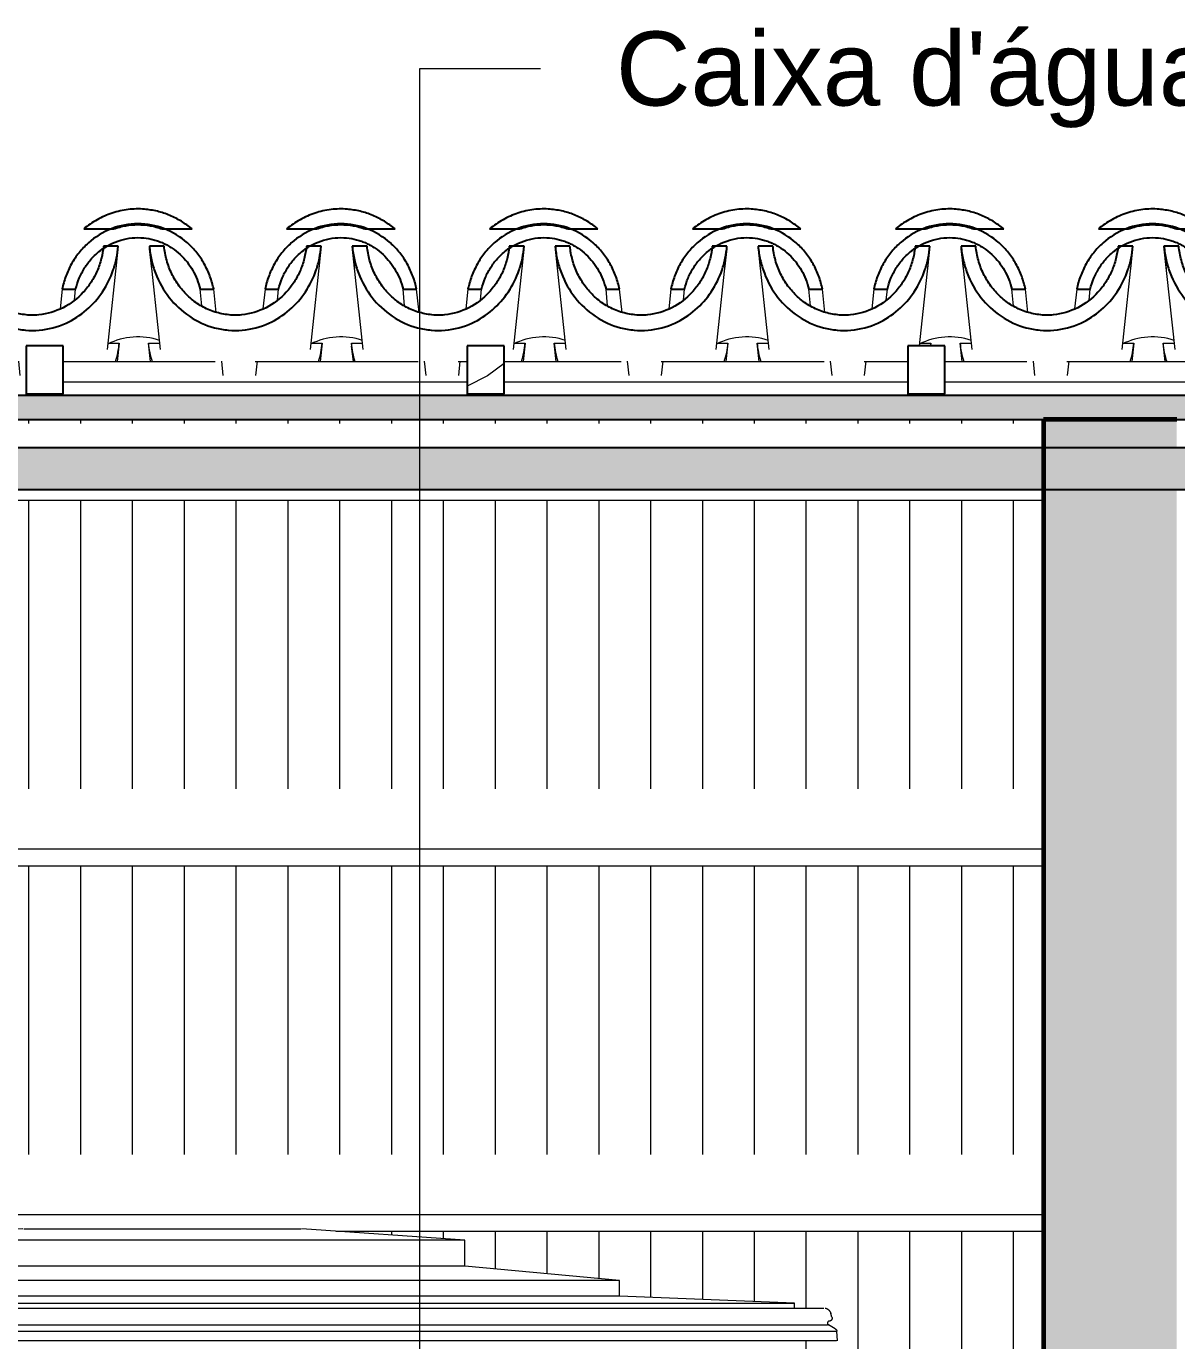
# Model space of a CAD drawing. Header units: millimetres. Extents: x -23833 to 62003, y -3000 to 6760.
# Drawn here: x -18134 to -16580, y 4800 to 6575 of the extents above; entities that cross this region are included whole.
import ezdxf

# ---------------------------------------------------------------- set-up
doc = ezdxf.new("R2010")
doc.units = ezdxf.units.MM
for name, color, linetype, lineweight in [('A-GLAZ-CURT', 52, 'Continuous', 9), ('A-GLAZ-CWMG', 51, 'Continuous', 9), ('A-ROOF', 132, 'Continuous', 9), ('A-ROOF-PATT', 132, 'Continuous', 9), ('A-WALL', 113, 'Continuous', 25), ('A-WALL-PATT', 111, 'Continuous', 25), ('G-ANNO-TEXT', 231, 'Continuous', 9), ('P-SANR-FIXT', 6, 'Continuous', 9)]:
    doc.layers.add(name, color=color, linetype=linetype, lineweight=lineweight)
doc.styles.add('Arial_1', font='arial.ttf', dxfattribs={"height": 100})
pattern_1 = [(216.87, (-11821.27, 2369.08), (761.9991, 508.00136), [127, -1143]), (206.565, (-11668.87, 2292.88), (-254.0006, -253.9997), [283.981, -283.981]), (198.435, (-11668.87, 2165.88), (-507.99976, -254.0006), [160.644, -642.575])]

# ---------------------------------------------------------------- blocks, each defined once
blk = doc.blocks.new('Tampa Caixa D_Agua - Agua Fria - MEP -Tigre - Tampa - 1500 L-4231142-A')
at = {"layer": 'P-SANR-FIXT', "color": 55}
for p, q in [((-18138.2, 4951.2), (-18358.2, 4935.6)), ((-18358.2, 4935.6), (-18358.2, 4900.7)), ((-17949.7, 4935.6), (-18358.2, 4935.6)), ((-18136.8, 4951.2), (-17949.7, 4951.2)), ((-17949.7, 4951.2), (-17762.5, 4951.2)), ((-17541.2, 4935.6), (-17949.7, 4935.6)), ((-17541.2, 4935.6), (-17761.2, 4951.2)), ((-17541.2, 4900.7), (-17541.2, 4935.6)), ((-18358.2, 4900.7), (-18566.9, 4881.3)), ((-17949.7, 4900.7), (-18358.2, 4900.7)), ((-17541.2, 4900.7), (-17949.7, 4900.7)), ((-17332.4, 4881.3), (-17541.2, 4900.7)), ((-18566.9, 4881.3), (-18566.9, 4860.3)), ((-17949.7, 4881.3), (-18566.9, 4881.3)), ((-17332.4, 4881.3), (-17949.7, 4881.3)), ((-17332.4, 4860.3), (-17332.4, 4881.3)), ((-18566.9, 4860.3), (-18803.7, 4850.9)), ((-18803.7, 4850.9), (-18803.7, 4844.1)), ((-18803.7, 4850.9), (-17095.7, 4850.9)), ((-17095.7, 4850.9), (-17332.4, 4860.3)), ((-17095.7, 4844.1), (-17095.7, 4850.9)), ((-18852.5, 4836.8), (-18854, 4831.6)), ((-18843.2, 4844.1), (-17949.7, 4844.1)), ((-17949.7, 4844.1), (-17056.1, 4844.1)), ((-17045.3, 4831.6), (-17046.8, 4836.8)), ((-18860.7, 4812.7), (-18861.6, 4800)), ((-18859.2, 4812.7), (-17949.7, 4812.7)), ((-18849.3, 4821.4), (-18858.4, 4816)), ((-18847.8, 4821.4), (-18728.8, 4821.4)), ((-18728.6, 4821.4), (-17949.7, 4821.4)), ((-17949.7, 4821.4), (-17051.5, 4821.4)), ((-17949.7, 4812.7), (-17052.8, 4812.7)), ((-17052.4, 4812.7), (-17040.1, 4812.7)), ((-17040.9, 4816), (-17050, 4821.4)), ((-17037.7, 4800), (-17038.6, 4812.7)), ((-17949.7, 4800), (-18860.1, 4800)), ((-17039.2, 4800), (-17949.7, 4800))]:
    blk.add_line(p, q, dxfattribs=at)
at = {"layer": 'P-SANR-FIXT', "color": 55, "flags": 128}
for points in [[(-18850.2, 4826.3), (-18850.4, 4826.3), (-18850.5, 4826.4), (-18850.7, 4826.4), (-18850.9, 4826.4), (-18851, 4826.5), (-18851.2, 4826.5), (-18851.3, 4826.5), (-18851.5, 4826.6), (-18851.6, 4826.7), (-18851.8, 4826.7), (-18851.9, 4826.8), (-18852.1, 4826.9), (-18852.2, 4827), (-18852.4, 4827.1), (-18852.5, 4827.1), (-18852.6, 4827.2), (-18852.8, 4827.4), (-18852.9, 4827.5), (-18853, 4827.6), (-18853.1, 4827.7), (-18853.2, 4827.8), (-18853.3, 4828), (-18853.4, 4828.1), (-18853.5, 4828.2), (-18853.6, 4828.4), (-18853.7, 4828.5), (-18853.8, 4828.7), (-18853.8, 4828.8), (-18853.9, 4829), (-18853.9, 4829.1), (-18854, 4829.3), (-18854, 4829.4), (-18854.1, 4829.6), (-18854.1, 4829.7), (-18854.1, 4829.9), (-18854.1, 4830.1), (-18854.2, 4830.2), (-18854.2, 4830.4), (-18854.2, 4830.6), (-18854.2, 4830.7), (-18854.1, 4830.9), (-18854.1, 4831.1), (-18854.1, 4831.2), (-18854.1, 4831.4), (-18854, 4831.5), (-18854, 4831.6)], [(-18852.5, 4836.8), (-18852.4, 4837.2), (-18852.3, 4837.6), (-18852.1, 4837.9), (-18852, 4838.3), (-18851.8, 4838.7), (-18851.6, 4839.1), (-18851.4, 4839.4), (-18851.2, 4839.8), (-18850.9, 4840.1), (-18850.7, 4840.4), (-18850.4, 4840.7), (-18850.1, 4841.1), (-18849.8, 4841.4), (-18849.5, 4841.6), (-18849.2, 4841.9), (-18848.9, 4842.2), (-18848.6, 4842.4), (-18848.2, 4842.6), (-18847.9, 4842.9), (-18847.5, 4843.1), (-18847.1, 4843.3), (-18846.8, 4843.4), (-18846.4, 4843.6), (-18846, 4843.7), (-18845.6, 4843.9), (-18845.2, 4844), (-18844.8, 4844.1), (-18844.7, 4844.1)], [(-17054.6, 4844.1), (-17054.2, 4844), (-17053.8, 4843.9), (-17053.4, 4843.8), (-17053, 4843.6), (-17052.6, 4843.5), (-17052.3, 4843.3), (-17051.9, 4843.1), (-17051.5, 4842.9), (-17051.2, 4842.7), (-17050.8, 4842.5), (-17050.5, 4842.2), (-17050.2, 4842), (-17049.9, 4841.7), (-17049.6, 4841.4), (-17049.3, 4841.1), (-17049, 4840.8), (-17048.7, 4840.5), (-17048.5, 4840.2), (-17048.2, 4839.9), (-17048, 4839.5), (-17047.8, 4839.2), (-17047.6, 4838.8), (-17047.4, 4838.4), (-17047.2, 4838), (-17047.1, 4837.7), (-17046.9, 4837.3), (-17046.8, 4836.9), (-17046.8, 4836.8)], [(-17045.3, 4831.6), (-17045.2, 4831.4), (-17045.2, 4831.2), (-17045.2, 4831.1), (-17045.2, 4830.9), (-17045.1, 4830.8), (-17045.1, 4830.6), (-17045.1, 4830.4), (-17045.1, 4830.3), (-17045.2, 4830.1), (-17045.2, 4829.9), (-17045.2, 4829.8), (-17045.2, 4829.6), (-17045.3, 4829.5), (-17045.3, 4829.3), (-17045.4, 4829.1), (-17045.4, 4829), (-17045.5, 4828.8), (-17045.5, 4828.7), (-17045.6, 4828.5), (-17045.7, 4828.4), (-17045.8, 4828.2), (-17045.9, 4828.1), (-17046, 4828), (-17046.1, 4827.8), (-17046.2, 4827.7), (-17046.3, 4827.6), (-17046.4, 4827.5), (-17046.5, 4827.4), (-17046.6, 4827.3), (-17046.8, 4827.2), (-17046.9, 4827.1), (-17047, 4827), (-17047.2, 4826.9), (-17047.3, 4826.8), (-17047.5, 4826.7), (-17047.6, 4826.7), (-17047.8, 4826.6), (-17047.9, 4826.6), (-17048.1, 4826.5), (-17048.2, 4826.5), (-17048.4, 4826.4), (-17048.6, 4826.4), (-17048.7, 4826.4), (-17048.9, 4826.4), (-17049.1, 4826.3), (-17049.1, 4826.3)], [(-18860.7, 4812.7), (-18860.7, 4812.9), (-18860.6, 4813.1), (-18860.6, 4813.3), (-18860.5, 4813.4), (-18860.4, 4813.6), (-18860.3, 4813.8), (-18860.3, 4814), (-18860.2, 4814.2), (-18860.1, 4814.3), (-18860, 4814.5), (-18859.8, 4814.7), (-18859.7, 4814.8), (-18859.6, 4815), (-18859.5, 4815.1), (-18859.3, 4815.3), (-18859.2, 4815.4), (-18859, 4815.5), (-18858.9, 4815.6), (-18858.7, 4815.8), (-18858.6, 4815.9), (-18858.4, 4816)], [(-18849.3, 4821.4), (-18849.2, 4821.5), (-18849.2, 4821.5), (-18849.1, 4821.5), (-18849, 4821.6), (-18848.9, 4821.7), (-18848.8, 4821.7), (-18848.7, 4821.8), (-18848.6, 4821.8), (-18848.6, 4821.9), (-18848.5, 4822), (-18848.4, 4822.1), (-18848.4, 4822.1), (-18848.3, 4822.2), (-18848.2, 4822.3), (-18848.2, 4822.4), (-18848.1, 4822.5), (-18848.1, 4822.6), (-18848, 4822.6), (-18848, 4822.7), (-18847.9, 4822.8), (-18847.9, 4822.9), (-18847.9, 4823), (-18847.8, 4823.1), (-18847.8, 4823.2), (-18847.8, 4823.3), (-18847.8, 4823.4), (-18847.8, 4823.5), (-18847.8, 4823.6), (-18847.8, 4823.7), (-18847.8, 4823.8), (-18847.8, 4823.9), (-18847.8, 4824), (-18847.8, 4824.1), (-18847.8, 4824.2), (-18847.8, 4824.3), (-18847.8, 4824.4), (-18847.9, 4824.5), (-18847.9, 4824.6), (-18847.9, 4824.7), (-18848, 4824.8), (-18848, 4824.9), (-18848.1, 4825), (-18848.1, 4825.1), (-18848.2, 4825.2), (-18848.2, 4825.3), (-18848.3, 4825.3), (-18848.4, 4825.4), (-18848.4, 4825.5), (-18848.5, 4825.6), (-18848.6, 4825.6), (-18848.6, 4825.7), (-18848.7, 4825.8), (-18848.8, 4825.8), (-18848.9, 4825.9), (-18849, 4826), (-18849.1, 4826), (-18849.1, 4826.1), (-18849.2, 4826.1), (-18849.3, 4826.1), (-18849.4, 4826.2), (-18849.5, 4826.2), (-18849.6, 4826.2), (-18849.7, 4826.3), (-18849.8, 4826.3), (-18849.9, 4826.3), (-18850, 4826.3), (-18850.1, 4826.3), (-18850.2, 4826.3)], [(-17049.1, 4826.3), (-17049.2, 4826.3), (-17049.3, 4826.3), (-17049.4, 4826.3), (-17049.5, 4826.3), (-17049.6, 4826.3), (-17049.7, 4826.2), (-17049.8, 4826.2), (-17049.9, 4826.2), (-17050, 4826.1), (-17050.1, 4826.1), (-17050.2, 4826.1), (-17050.3, 4826), (-17050.3, 4826), (-17050.4, 4825.9), (-17050.5, 4825.8), (-17050.6, 4825.8), (-17050.7, 4825.7), (-17050.8, 4825.6), (-17050.8, 4825.6), (-17050.9, 4825.5), (-17051, 4825.4), (-17051, 4825.3), (-17051.1, 4825.3), (-17051.1, 4825.2), (-17051.2, 4825.1), (-17051.2, 4825), (-17051.3, 4824.9), (-17051.3, 4824.8), (-17051.4, 4824.7), (-17051.4, 4824.6), (-17051.4, 4824.5), (-17051.5, 4824.4), (-17051.5, 4824.3), (-17051.5, 4824.2), (-17051.5, 4824.1), (-17051.5, 4824), (-17051.5, 4823.9), (-17051.5, 4823.8), (-17051.5, 4823.7), (-17051.5, 4823.6), (-17051.5, 4823.5), (-17051.5, 4823.4), (-17051.5, 4823.3), (-17051.5, 4823.2), (-17051.5, 4823.1), (-17051.4, 4823), (-17051.4, 4822.9), (-17051.4, 4822.8), (-17051.3, 4822.7), (-17051.3, 4822.6), (-17051.2, 4822.5), (-17051.2, 4822.4), (-17051.1, 4822.4), (-17051.1, 4822.3), (-17051, 4822.2), (-17050.9, 4822.1), (-17050.9, 4822), (-17050.8, 4822), (-17050.7, 4821.9), (-17050.6, 4821.8), (-17050.6, 4821.8), (-17050.5, 4821.7), (-17050.4, 4821.6), (-17050.3, 4821.6), (-17050.2, 4821.5), (-17050.1, 4821.5), (-17050, 4821.4), (-17050, 4821.4)], [(-17040.9, 4816), (-17040.7, 4815.9), (-17040.6, 4815.7), (-17040.4, 4815.6), (-17040.2, 4815.5), (-17040.1, 4815.4), (-17040, 4815.2), (-17039.8, 4815.1), (-17039.7, 4815), (-17039.6, 4814.8), (-17039.4, 4814.6), (-17039.3, 4814.5), (-17039.2, 4814.3), (-17039.1, 4814.2), (-17039, 4814), (-17039, 4813.8), (-17038.9, 4813.6), (-17038.8, 4813.4), (-17038.7, 4813.3), (-17038.7, 4813.1), (-17038.6, 4812.9), (-17038.6, 4812.7)]]:
    blk.add_lwpolyline(points, dxfattribs=at)
at = {"layer": 'P-SANR-FIXT', "color": 55}
for points, knots in [([(-17949.7, 4860.3), (-18008.4, 4860.3), (-18125.9, 4860.3), (-18287.9, 4860.3), (-18422.5, 4860.3), (-18510.8, 4860.3), (-18557.4, 4860.3), (-18566.9, 4860.3), (-18566.9, 4860.3)], [0, 0, 0, 0, 0.181818, 0.363636, 0.545455, 0.727273, 0.863636, 1, 1, 1, 1]), ([(-17334, 4860.3), (-17337.1, 4860.3), (-17355.5, 4860.3), (-17423.3, 4860.3), (-17539.9, 4860.3), (-17677.2, 4860.3), (-17817.4, 4860.3), (-17905.6, 4860.3), (-17949.7, 4860.3)], [0.0454545, 0.0454545, 0.0454545, 0.0454545, 0.1818182, 0.3636364, 0.5454545, 0.7272727, 0.8636364, 1, 1, 1, 1])]:
    blk.add_open_spline(points, degree=3, knots=knots, dxfattribs=at)
blk.add_open_spline([(-17332.4, 4860.3), (-17332.4, 4860.3), (-17332.9, 4860.3), (-17334, 4860.3)], degree=3, dxfattribs=at)
blk = doc.blocks.new('Rectangular Mullion - Ripa-4229792-A')
at = {"layer": 'A-GLAZ-CWMG'}
for p, q in [((-18083.6, 6122.6), (-17878.3, 6122.6)), ((-17824.3, 6122.6), (-17604.2, 6122.6)), ((-17550.2, 6122.6), (-17538.2, 6122.6)), ((-17488.2, 6122.6), (-17330.1, 6122.6)), ((-17276.1, 6122.6), (-17056, 6122.6)), ((-17002, 6122.6), (-16942.9, 6122.6)), ((-16892.9, 6122.6), (-16781.9, 6122.6)), ((-16727.9, 6122.6), (-16507.8, 6122.6)), ((-17538.2, 6094.7), (-18083.6, 6094.7)), ((-16942.9, 6094.7), (-17488.2, 6094.7)), ((-16347.5, 6094.7), (-16892.9, 6094.7))]:
    blk.add_line(p, q, dxfattribs=at)
blk = doc.blocks.new('Rectangular Mullion - Caibro-V28-A')
at = {"layer": 'A-GLAZ-CWMG', "lineweight": 25}
for p, q in [((-16892.9, 6143.7), (-16942.9, 6143.7)), ((-16942.9, 6143.7), (-16942.9, 6079.1)), ((-16892.9, 6079.1), (-16892.9, 6143.7)), ((-16942.9, 6079.1), (-16892.9, 6079.1))]:
    blk.add_line(p, q, dxfattribs=at)
at = {"layer": 'A-GLAZ-CWMG'}
for p, q in [((-16942.9, 6076.7), (-16942.9, 6079.1)), ((-16892.9, 6076.7), (-16892.9, 6079.1))]:
    blk.add_line(p, q, dxfattribs=at)
blk = doc.blocks.new('Rectangular Mullion - Caibro-V29-A')
at = {"layer": 'A-GLAZ-CWMG'}
h = blk.add_hatch(dxfattribs=at)
h.set_pattern_fill('FP_2', color=256, style=0, pattern_type=2)
h.set_pattern_definition(pattern_1)
h.paths.add_polyline_path([(-17538.2, 6079.1), (-17488.2, 6079.1), (-17488.2, 6143.7), (-17538.2, 6143.7)])
at = {"layer": 'A-GLAZ-CWMG', "lineweight": 25}
for p, q in [((-17488.2, 6143.7), (-17538.2, 6143.7)), ((-17538.2, 6143.7), (-17538.2, 6079.1)), ((-17488.2, 6079.1), (-17488.2, 6143.7)), ((-17538.2, 6079.1), (-17488.2, 6079.1))]:
    blk.add_line(p, q, dxfattribs=at)
at = {"layer": 'A-GLAZ-CWMG'}
for p, q in [((-17538.2, 6076.7), (-17538.2, 6079.1)), ((-17488.2, 6076.7), (-17488.2, 6079.1))]:
    blk.add_line(p, q, dxfattribs=at)
blk = doc.blocks.new('Rectangular Mullion - Caibro-V30-A')
at = {"layer": 'A-GLAZ-CWMG', "lineweight": 25}
for p, q in [((-18083.6, 6143.7), (-18133.6, 6143.7)), ((-18133.6, 6143.7), (-18133.6, 6079.1)), ((-18083.6, 6079.1), (-18083.6, 6143.7)), ((-18133.6, 6079.1), (-18083.6, 6079.1))]:
    blk.add_line(p, q, dxfattribs=at)
at = {"layer": 'A-GLAZ-CWMG'}
for p, q in [((-18133.6, 6076.7), (-18133.6, 6079.1)), ((-18083.6, 6076.7), (-18083.6, 6079.1))]:
    blk.add_line(p, q, dxfattribs=at)
blk = doc.blocks.new('Rectangular Mullion - Terça-V31-A')
at = {"layer": 'A-GLAZ-CWMG'}
for p, q in [((-16759.7, 4970.2), (-19139.7, 4970.2)), ((-17715.5, 4947.9), (-16759.7, 4947.9))]:
    blk.add_line(p, q, dxfattribs=at)
blk = doc.blocks.new('Rectangular Mullion - Terça-V32-A')
at = {"layer": 'A-GLAZ-CWMG'}
for p, q in [((-16759.7, 5463.9), (-19139.7, 5463.9)), ((-19139.7, 5441.6), (-16759.7, 5441.6))]:
    blk.add_line(p, q, dxfattribs=at)
blk = doc.blocks.new('Rectangular Mullion - Terça-V33-A')
at = {"layer": 'A-GLAZ-CWMG'}
h = blk.add_hatch(dxfattribs=at)
h.set_pattern_fill('FP_2', color=256, style=0, pattern_type=2)
h.set_pattern_definition(pattern_1)
h.paths.add_polyline_path([(-19919.7, 5949.9), (-3199.7, 5949.9), (-3199.7, 6005.8), (-19919.7, 6005.8), (-19919.7, 5997.2)])
at = {"layer": 'A-GLAZ-CWMG', "lineweight": 25}
for p, q in [((-3199.7, 6005.8), (-19919.7, 6005.8)), ((-19919.7, 5949.9), (-3199.7, 5949.9))]:
    blk.add_line(p, q, dxfattribs=at)
at = {"layer": 'A-GLAZ-CWMG'}
blk.add_line((-19139.7, 5935.3), (-16759.7, 5935.3), dxfattribs=at)
blk = doc.blocks.new('COLONIAL BASE - COLONIAL BASE-4236683-A')
at = {"layer": 'A-GLAZ-CURT'}
for p, q in [((-3712.8, 6122.6), (-3715.5, 6147.5)), ((-3715.5, 6147.5), (-3700.2, 6147.5)), ((-3712.8, 6122.6), (-3715.1, 6143.3)), ((-3496.2, 6147.5), (-3480.9, 6147.5)), ((-3480.9, 6147.5), (-3483.6, 6122.6)), ((-3481.3, 6143.3), (-3483.6, 6122.6))]:
    blk.add_line(p, q, dxfattribs=at)
for centre, major_axis, start_param, end_param in [((-3729.7, 6076.6), (85.3, 0), 1.218641, 2.069926), ((-3598.2, 6154.4), (117.5, 0), 3.205466, 3.438355), ((-3598.2, 6154.4), (117.5, 0), 5.986423, 6.219312)]:
    blk.add_ellipse(centre, major_axis=major_axis, ratio=0.928477, start_param=start_param, end_param=end_param, dxfattribs=at)
blk = doc.blocks.new('COLONIAL BASE - COLONIAL BASE-V53-A')
at = {"layer": 'A-GLAZ-CURT'}
for p, q in [((-10017.1, 6122.6), (-10019.7, 6147.5)), ((-10019.7, 6147.5), (-10004.5, 6147.5)), ((-10017.1, 6122.6), (-10019.3, 6143.3)), ((-9800.4, 6147.5), (-9785.2, 6147.5)), ((-9785.2, 6147.5), (-9785.6, 6143.7))]:
    blk.add_line(p, q, dxfattribs=at)
for centre, major_axis, start_param, end_param in [((-10034, 6076.6), (85.3, 0), 1.218641, 2.069926), ((-9902.5, 6154.4), (117.5, 0), 3.205466, 3.438355), ((-9902.5, 6154.4), (117.5, 0), 6.184843, 6.219312)]:
    blk.add_ellipse(centre, major_axis=major_axis, ratio=0.928477, start_param=start_param, end_param=end_param, dxfattribs=at)
blk = doc.blocks.new('COLONIAL BASE - COLONIAL BASE-V42-A')
at = {"layer": 'A-GLAZ-CURT', "lineweight": 25}
for p, q in [((-3968.4, 6278.4), (-3988.3, 6278.4)), ((-3756.3, 6278.4), (-3776.2, 6278.4)), ((-4106.2, 6220.1), (-4087.9, 6220.1)), ((-3919.7, 6220.1), (-3901.4, 6220.1))]:
    blk.add_line(p, q, dxfattribs=at)
at = {"layer": 'A-GLAZ-CURT'}
for p, q in [((-3973.4, 6138.7), (-3988.3, 6278.4)), ((-3985, 6247.8), (-3988, 6274.9)), ((-3756.3, 6278.4), (-3771.2, 6138.7)), ((-3756.6, 6274.9), (-3759.5, 6247.8)), ((-4106.2, 6220.1), (-4109, 6193.6)), ((-4089.3, 6205.4), (-4087.9, 6220.1)), ((-3917.6, 6197.7), (-3919.7, 6220.1)), ((-3898.1, 6189), (-3901.4, 6220.1)), ((-4118.6, 6103.7), (-4116.5, 6122.9)), ((-3891.1, 6122.9), (-3889, 6103.7))]:
    blk.add_line(p, q, dxfattribs=at)
at = {"layer": 'A-GLAZ-CURT', "lineweight": 25}
for points, knots in [([(-3901.4, 6220.1), (-3902.6, 6226.1), (-3906, 6237.8), (-3913.7, 6254.6), (-3923.9, 6269.8), (-3940.8, 6287.6), (-3967.2, 6303.9), (-4003.8, 6310.9), (-4040.4, 6303.9), (-4066.8, 6287.6), (-4083.7, 6269.8), (-4093.9, 6254.6), (-4101.6, 6237.8), (-4105, 6226.1), (-4106.2, 6220.1)], [0, 0, 0, 0, 0.0625, 0.125, 0.1875, 0.25, 0.375, 0.5, 0.625, 0.75, 0.8125, 0.875, 0.9375, 1, 1, 1, 1]), ([(-4087.9, 6220.1), (-4086.7, 6225.2), (-4083.4, 6235.2), (-4076.2, 6249.2), (-4066.7, 6261.8), (-4051.3, 6276.2), (-4027.6, 6288.5), (-4001.7, 6291), (-3984.6, 6287.9), (-3975.9, 6285.1), (-3969.5, 6282.5), (-3963.4, 6279.4), (-3955.5, 6274.5), (-3946.5, 6267.4), (-3937.2, 6257.2), (-3929.5, 6245.8), (-3923.5, 6233.3), (-3920.8, 6224.6), (-3919.7, 6220.1)], [0, 0, 0, 0, 0.066667, 0.133333, 0.2, 0.266667, 0.4, 0.533333, 0.591667, 0.620833, 0.65, 0.679167, 0.708333, 0.766667, 0.825, 0.883333, 0.941667, 1, 1, 1, 1]), ([(-3988.3, 6278.4), (-3987.8, 6272.1), (-3985.9, 6259.7), (-3978.6, 6235.6), (-3963.1, 6208), (-3935.4, 6181.9), (-3906.5, 6168.7), (-3881.7, 6164.4), (-3856.6, 6164.4), (-3827.4, 6172.1), (-3798.1, 6191.1), (-3776.3, 6216), (-3764.1, 6240.8), (-3758.3, 6262), (-3756.7, 6272.9), (-3756.3, 6278.4)], [0, 0, 0, 0, 0.052632, 0.105263, 0.210526, 0.315789, 0.421053, 0.473684, 0.526316, 0.631579, 0.723684, 0.815789, 0.907895, 0.953947, 1, 1, 1, 1]), ([(-3776.2, 6278.4), (-3776.7, 6272.6), (-3778.7, 6261.3), (-3784.3, 6244.8), (-3792.5, 6229.6), (-3806.6, 6211.2), (-3829.7, 6193.4), (-3855.4, 6185.8), (-3873.4, 6185), (-3883.1, 6185.7), (-3892.7, 6187.4), (-3902, 6190), (-3911.1, 6193.7), (-3919.6, 6198.3), (-3927.7, 6203.7), (-3937.7, 6212), (-3946.4, 6221.7), (-3953.5, 6232.5), (-3958.2, 6241.1), (-3962, 6250), (-3966, 6262.4), (-3967.8, 6271.9), (-3968.4, 6278.4)], [0, 0, 0, 0, 0.058824, 0.117647, 0.176471, 0.235294, 0.352941, 0.470588, 0.503676, 0.536765, 0.569853, 0.602941, 0.636029, 0.669118, 0.702206, 0.735294, 0.801471, 0.834559, 0.867647, 0.900735, 0.933824, 1, 1, 1, 1])]:
    blk.add_open_spline(points, degree=3, knots=knots, dxfattribs=at)
blk = doc.blocks.new('COLONIAL BASE - COLONIAL BASE-V55-A')
at = {"layer": 'A-GLAZ-CURT', "lineweight": 25}
for p, q in [((-10546.8, 6278.4), (-10566.7, 6278.4)), ((-10334.6, 6278.4), (-10354.5, 6278.4)), ((-10684.5, 6220.1), (-10666.2, 6220.1)), ((-10498.1, 6220.1), (-10479.8, 6220.1))]:
    blk.add_line(p, q, dxfattribs=at)
at = {"layer": 'A-GLAZ-CURT'}
for p, q in [((-10551.7, 6138.7), (-10566.7, 6278.4)), ((-10563.4, 6247.8), (-10566.3, 6274.9)), ((-10334.6, 6278.4), (-10349, 6143.7)), ((-10335, 6274.9), (-10337.9, 6247.8)), ((-10684.5, 6220.1), (-10687.4, 6193.6)), ((-10667.6, 6205.4), (-10666.2, 6220.1)), ((-10496, 6197.7), (-10498.1, 6220.1)), ((-10476.5, 6189), (-10479.8, 6220.1)), ((-10697, 6103.7), (-10694.9, 6122.9)), ((-10469.4, 6122.9), (-10467.3, 6103.7))]:
    blk.add_line(p, q, dxfattribs=at)
at = {"layer": 'A-GLAZ-CURT', "lineweight": 25}
for points, knots in [([(-10479.8, 6220.1), (-10481, 6226.1), (-10484.3, 6237.8), (-10492, 6254.6), (-10502.3, 6269.8), (-10519.1, 6287.6), (-10545.5, 6303.9), (-10582.2, 6310.9), (-10618.8, 6303.9), (-10645.2, 6287.6), (-10662, 6269.8), (-10672.3, 6254.6), (-10680, 6237.8), (-10683.3, 6226.1), (-10684.5, 6220.1)], [0, 0, 0, 0, 0.0625, 0.125, 0.1875, 0.25, 0.375, 0.5, 0.625, 0.75, 0.8125, 0.875, 0.9375, 1, 1, 1, 1]), ([(-10666.2, 6220.1), (-10665, 6225.2), (-10661.8, 6235.2), (-10654.5, 6249.2), (-10645, 6261.8), (-10629.6, 6276.2), (-10606, 6288.5), (-10580.1, 6291), (-10562.9, 6287.9), (-10554.2, 6285.1), (-10547.8, 6282.5), (-10541.7, 6279.4), (-10533.9, 6274.5), (-10524.9, 6267.4), (-10515.6, 6257.2), (-10507.9, 6245.8), (-10501.9, 6233.3), (-10499.2, 6224.6), (-10498.1, 6220.1)], [0, 0, 0, 0, 0.066667, 0.133333, 0.2, 0.266667, 0.4, 0.533333, 0.591667, 0.620833, 0.65, 0.679167, 0.708333, 0.766667, 0.825, 0.883333, 0.941667, 1, 1, 1, 1]), ([(-10566.7, 6278.4), (-10566.1, 6272.1), (-10564.2, 6259.7), (-10556.9, 6235.6), (-10541.5, 6208), (-10513.8, 6181.9), (-10484.9, 6168.7), (-10460.1, 6164.4), (-10434.9, 6164.4), (-10405.7, 6172.1), (-10376.5, 6191.1), (-10354.7, 6216), (-10342.5, 6240.8), (-10336.7, 6262), (-10335.1, 6272.9), (-10334.6, 6278.4)], [0, 0, 0, 0, 0.052632, 0.105263, 0.210526, 0.315789, 0.421053, 0.473684, 0.526316, 0.631579, 0.723684, 0.815789, 0.907895, 0.953947, 1, 1, 1, 1]), ([(-10354.5, 6278.4), (-10355.1, 6272.6), (-10357.1, 6261.3), (-10362.7, 6244.8), (-10370.8, 6229.6), (-10384.9, 6211.2), (-10408.1, 6193.4), (-10433.7, 6185.8), (-10451.8, 6185), (-10461.4, 6185.7), (-10471.1, 6187.4), (-10480.4, 6190), (-10489.4, 6193.7), (-10498, 6198.3), (-10506.1, 6203.7), (-10516, 6212), (-10524.7, 6221.7), (-10531.9, 6232.5), (-10536.5, 6241.1), (-10540.4, 6250), (-10544.4, 6262.4), (-10546.1, 6271.9), (-10546.8, 6278.4)], [0, 0, 0, 0, 0.058824, 0.117647, 0.176471, 0.235294, 0.352941, 0.470588, 0.503676, 0.536765, 0.569853, 0.602941, 0.636029, 0.669118, 0.702206, 0.735294, 0.801471, 0.834559, 0.867647, 0.900735, 0.933824, 1, 1, 1, 1])]:
    blk.add_open_spline(points, degree=3, knots=knots, dxfattribs=at)
blk = doc.blocks.new('COLONIAL BASE - COLONIAL BASE-V41-A')
at = {"layer": 'A-GLAZ-CURT', "lineweight": 25}
for p, q in [((-3694.3, 6278.4), (-3714.2, 6278.4)), ((-3482.2, 6278.4), (-3502.1, 6278.4)), ((-3832.1, 6220.1), (-3813.8, 6220.1)), ((-3645.6, 6220.1), (-3627.3, 6220.1))]:
    blk.add_line(p, q, dxfattribs=at)
at = {"layer": 'A-GLAZ-CURT'}
for p, q in [((-3699.3, 6138.7), (-3714.2, 6278.4)), ((-3710.9, 6247.8), (-3713.9, 6274.9)), ((-3482.2, 6278.4), (-3497.1, 6138.7)), ((-3482.5, 6274.9), (-3485.5, 6247.8)), ((-3832.1, 6220.1), (-3834.9, 6193.6)), ((-3815.2, 6205.4), (-3813.8, 6220.1)), ((-3643.5, 6197.7), (-3645.6, 6220.1)), ((-3624, 6189), (-3627.3, 6220.1)), ((-3617, 6122.9), (-3614.9, 6103.7))]:
    blk.add_line(p, q, dxfattribs=at)
at = {"layer": 'A-GLAZ-CURT', "lineweight": 25}
for points, knots in [([(-3627.3, 6220.1), (-3628.5, 6226.1), (-3631.9, 6237.8), (-3639.6, 6254.6), (-3649.8, 6269.8), (-3666.7, 6287.6), (-3693.1, 6303.9), (-3729.7, 6310.9), (-3766.3, 6303.9), (-3792.7, 6287.6), (-3809.6, 6269.8), (-3819.9, 6254.6), (-3827.5, 6237.8), (-3830.9, 6226.1), (-3832.1, 6220.1)], [0, 0, 0, 0, 0.0625, 0.125, 0.1875, 0.25, 0.375, 0.5, 0.625, 0.75, 0.8125, 0.875, 0.9375, 1, 1, 1, 1]), ([(-3813.8, 6220.1), (-3812.6, 6225.2), (-3809.3, 6235.2), (-3802.1, 6249.2), (-3792.6, 6261.8), (-3777.2, 6276.2), (-3753.5, 6288.5), (-3727.7, 6291), (-3710.5, 6287.9), (-3701.8, 6285.1), (-3695.4, 6282.5), (-3689.3, 6279.4), (-3681.4, 6274.5), (-3672.4, 6267.4), (-3663.1, 6257.2), (-3655.4, 6245.8), (-3649.4, 6233.3), (-3646.7, 6224.6), (-3645.6, 6220.1)], [0, 0, 0, 0, 0.066667, 0.133333, 0.2, 0.266667, 0.4, 0.533333, 0.591667, 0.620833, 0.65, 0.679167, 0.708333, 0.766667, 0.825, 0.883333, 0.941667, 1, 1, 1, 1]), ([(-3714.2, 6278.4), (-3713.7, 6272.1), (-3711.8, 6259.7), (-3704.5, 6235.6), (-3689, 6208), (-3661.3, 6181.9), (-3632.4, 6168.7), (-3607.6, 6164.4), (-3582.5, 6164.4), (-3553.3, 6172.1), (-3524, 6191.1), (-3502.2, 6216), (-3490, 6240.8), (-3484.2, 6262), (-3482.6, 6272.9), (-3482.2, 6278.4)], [0, 0, 0, 0, 0.052632, 0.105263, 0.210526, 0.315789, 0.421053, 0.473684, 0.526316, 0.631579, 0.723684, 0.815789, 0.907895, 0.953947, 1, 1, 1, 1]), ([(-3502.1, 6278.4), (-3502.6, 6272.6), (-3504.6, 6261.3), (-3510.2, 6244.8), (-3518.4, 6229.6), (-3532.5, 6211.2), (-3555.6, 6193.4), (-3581.3, 6185.8), (-3599.3, 6185), (-3609, 6185.7), (-3618.6, 6187.4), (-3627.9, 6190), (-3637, 6193.7), (-3645.5, 6198.3), (-3653.6, 6203.7), (-3663.6, 6212), (-3672.3, 6221.7), (-3679.5, 6232.5), (-3684.1, 6241.1), (-3687.9, 6250), (-3691.9, 6262.4), (-3693.7, 6271.9), (-3694.3, 6278.4)], [0, 0, 0, 0, 0.058824, 0.117647, 0.176471, 0.235294, 0.352941, 0.470588, 0.503676, 0.536765, 0.569853, 0.602941, 0.636029, 0.669118, 0.702206, 0.735294, 0.801471, 0.834559, 0.867647, 0.900735, 0.933824, 1, 1, 1, 1])]:
    blk.add_open_spline(points, degree=3, knots=knots, dxfattribs=at)
blk = doc.blocks.new('COLONIAL BASE - COLONIAL BASE-V62-A')
at = {"layer": 'A-GLAZ-CURT', "lineweight": 25}
for p, q in [((-16685.5, 6301.6), (-16644.8, 6301.6)), ((-16579.8, 6301.6), (-16539.1, 6301.6))]:
    blk.add_line(p, q, dxfattribs=at)
at = {"layer": 'A-GLAZ-CURT'}
blk.add_ellipse((-16612.3, 6216.2), major_axis=(97.5, 0), ratio=0.928477, start_param=1.904414, end_param=1.910547, dxfattribs=at)
at = {"layer": 'A-GLAZ-CURT', "lineweight": 25}
blk.add_open_spline([(-16539.1, 6301.6), (-16543.7, 6305.4), (-16553.3, 6312.3), (-16569.1, 6320.4), (-16585.9, 6325.9), (-16604.9, 6329), (-16625.6, 6328.6), (-16643.7, 6324.5), (-16657.5, 6319.2), (-16670.7, 6312.6), (-16679.8, 6306.4), (-16685.5, 6301.6)], degree=3, knots=[0, 0, 0, 0, 0.111111, 0.222222, 0.333333, 0.444444, 0.583333, 0.722222, 0.791667, 0.861111, 1, 1, 1, 1], dxfattribs=at)
blk.add_open_spline([(-16644.8, 6301.6), (-16639.6, 6303.6), (-16628.9, 6306.5), (-16612.3, 6308), (-16595.7, 6306.5), (-16585.1, 6303.6), (-16579.8, 6301.6)], degree=3, dxfattribs=at)
blk = doc.blocks.new('COLONIAL BASE - COLONIAL BASE-V45-A')
at = {"layer": 'A-GLAZ-CURT', "lineweight": 25}
for p, q in [((-3802.9, 6301.6), (-3762.2, 6301.6)), ((-3697.2, 6301.6), (-3656.5, 6301.6))]:
    blk.add_line(p, q, dxfattribs=at)
blk.add_open_spline([(-3656.5, 6301.6), (-3661.1, 6305.4), (-3670.6, 6312.3), (-3686.5, 6320.4), (-3703.3, 6325.9), (-3722.3, 6329), (-3743, 6328.6), (-3761.1, 6324.5), (-3774.9, 6319.2), (-3788.1, 6312.6), (-3797.2, 6306.4), (-3802.9, 6301.6)], degree=3, knots=[0, 0, 0, 0, 0.111111, 0.222222, 0.333333, 0.444444, 0.583333, 0.722222, 0.791667, 0.861111, 1, 1, 1, 1], dxfattribs=at)
blk.add_open_spline([(-3762.2, 6301.6), (-3757, 6303.6), (-3746.3, 6306.5), (-3729.7, 6308), (-3713.1, 6306.5), (-3702.4, 6303.6), (-3697.2, 6301.6)], degree=3, dxfattribs=at)

msp = doc.modelspace()

# ---------------------------------------------------------------- hatches: boundary and pattern name
at = {"layer": 'A-ROOF-PATT'}
msp.add_hatch(color=256, dxfattribs=at).paths.add_polyline_path([(-11535.623, 6044.391), (-3199.651, 6044.391), (-3199.651, 6076.702), (-19919.651, 6076.702), (-19919.651, 6044.391), (-11576.492, 6044.391)])
h = msp.add_hatch(dxfattribs=at)
h.set_pattern_fill('FP_4', color=256, style=0, pattern_type=2)
h.set_pattern_definition([(90, (0, 6212.23), (-70, 4e-15), [])])
h.paths.add_polyline_path([(-19919.651, 4070.749), (-19363.819, 4070.749), (-19385.852, 4144.192), (-19319.651, 4156.925), (-19319.651, 4454.159), (-19919.651, 4454.159), (-19919.651, 4096.966)])
h.paths.add_polyline_path([(-3199.651, 4070.749), (-3199.651, 4454.159), (-5289.651, 4454.159), (-5289.651, 4380.337), (-3799.651, 4380.337), (-3799.651, 4070.749), (-3484.448, 4070.749)])
h.paths.add_polyline_path([(-19139.651, 4380.337), (-18728.331, 4380.337), (-18728.551, 4436.104), (-18729.653, 4454.159), (-19139.651, 4454.159), (-19139.651, 4400.998)])
h.paths.add_polyline_path([(-16759.651, 4380.337), (-16759.651, 4454.159), (-17169.649, 4454.159), (-17170.97, 4432.51), (-17170.97, 4380.337), (-16766.843, 4380.337)])
h.paths.add_polyline_path([(-11862.574, 4380.337), (-5489.651, 4380.337), (-5489.651, 4454.159), (-16579.651, 4454.159), (-16579.651, 4380.337), (-11903.443, 4380.337)])
h.paths.add_polyline_path([(-16358.154, 4557.926), (-5489.651, 4557.926), (-5489.651, 4947.873), (-16579.651, 4947.873), (-16579.651, 4557.926), (-16399.023, 4557.926)])
h.paths.add_polyline_path([(-4220.088, 4557.926), (-3199.651, 4557.926), (-3199.651, 4947.873), (-5289.651, 4947.873), (-5289.651, 4557.926), (-4260.957, 4557.926)])
h.paths.add_polyline_path([(-17044.317, 4813.978), (-17045.399, 4812.691), (-17044.749, 4812.691), (-17044.425, 4813.656)])
h.paths.add_polyline_path([(-18851.157, 4557.926), (-18758.28, 4557.926), (-18758.28, 4562.842), (-18771.965, 4800), (-17127.336, 4800), (-17141.021, 4557.926), (-16759.651, 4557.926), (-16759.651, 4947.873), (-17715.344, 4947.864), (-17541.151, 4935.62), (-17541.151, 4900.68), (-17332.401, 4881.34), (-17332.401, 4860.34), (-17095.651, 4850.364), (-17095.651, 4844.1), (-17054.379, 4843.6), (-17050.949, 4842.064), (-17049.873, 4841.27), (-17048.559, 4838.714), (-17047.869, 4835.291), (-17046.287, 4827.808), (-17047.289, 4827.001), (-17050.614, 4826.339), (-17052.004, 4824.804), (-17052.07, 4824.227), (-17052.437, 4823.009), (-17052.437, 4822.62), (-17050.961, 4821.102), (-17042.425, 4815.965), (-17042.425, 4815.124), (-17043.959, 4815.965), (-17045.399, 4815.928), (-17043.21, 4815.052), (-17043.986, 4814.581), (-17048.106, 4815.965), (-17050.993, 4815.52), (-17049.081, 4814.589), (-17048.849, 4814.589), (-17048.559, 4815.347), (-17047.026, 4814.964), (-17046.899, 4814.544), (-17043.959, 4813.859), (-17043.344, 4813.656), (-17043.21, 4812.694), (-17041.898, 4813.597), (-17041.426, 4813.01), (-17040.966, 4813.597), (-17040.137, 4812.691), (-17039.244, 4800.018), (-18860.058, 4800.018), (-18859.165, 4812.691), (-18857.312, 4814.563), (-18856.876, 4814.188), (-18856.28, 4813.934), (-18854.864, 4814.205), (-18854.274, 4814.205), (-18853.423, 4813.938), (-18852.458, 4815.198), (-18850.901, 4814.205), (-18849.807, 4815.183), (-18848.402, 4814.905), (-18846.771, 4814.204), (-18845.433, 4815.184), (-18844.464, 4815.365), (-18844.608, 4815.965), (-18856.876, 4815.965), (-18847.755, 4821.865), (-18846.904, 4823.95), (-18846.463, 4824.238), (-18846.908, 4825.173), (-18849.792, 4826.585), (-18852.481, 4827.538), (-18851.496, 4827.527), (-18852.481, 4828.24), (-18853.015, 4828.3), (-18853.902, 4829.814), (-18853.793, 4829.966), (-18852.24, 4832.423), (-18851.157, 4837.926), (-18851.017, 4839.669), (-18846.908, 4843.219), (-18841.748, 4844.1), (-18803.651, 4844.1), (-18803.651, 4850.92), (-18566.901, 4860.34), (-18566.901, 4881.34), (-18358.151, 4900.68), (-18358.151, 4935.62), (-18183.957, 4947.873), (-19139.651, 4947.873), (-19139.651, 4557.926), (-18892.026, 4557.926)])
h.paths.add_polyline_path([(-19919.651, 4557.926), (-19319.651, 4557.926), (-19319.651, 4947.873), (-19919.651, 4947.873), (-19919.651, 4629.022)])
h.paths.add_polyline_path([(-17949.651, 4698.75), (-17942.383, 4700.031), (-17935.989, 4703.724), (-17931.248, 4709.374), (-17928.723, 4716.314), (-17928.724, 4723.692), (-17931.249, 4730.628), (-17935.996, 4736.282), (-17942.384, 4739.969), (-17949.651, 4741.25), (-17956.917, 4739.969), (-17963.313, 4736.274), (-17968.053, 4730.625), (-17970.578, 4723.692), (-17970.578, 4716.311), (-17968.053, 4709.374), (-17963.313, 4703.724), (-17956.918, 4700.031), (-17952.041, 4699.171)])
h.paths.add_polyline_path([(-17050.899, 4812.691), (-17049.805, 4813.807), (-17050.899, 4814.175), (-17050.792, 4813.664)])
h.paths.add_polyline_path([(-17055.628, 4814.548), (-17055.987, 4815.353), (-17056.596, 4814.987), (-17055.925, 4814.683)])
h.paths.add_polyline_path([(-18837.079, 4815.363), (-18838.515, 4815.352), (-18837.703, 4815.317)])
h.paths.add_polyline_path([(-18842.494, 4815.365), (-18843.253, 4815.513), (-18843.253, 4815.3)])
h.paths.add_polyline_path([(-17063.157, 4815.284), (-17066.879, 4815.965), (-17066.879, 4815.321), (-17063.627, 4815.287)])
h.paths.add_polyline_path([(-18846.904, 4823.95), (-18847.168, 4825.239), (-18846.53, 4824.925), (-18846.797, 4824.227)])
h.paths.add_polyline_path([(-19919.651, 5051.64), (-19319.651, 5051.64), (-19319.651, 5441.586), (-19919.651, 5441.586), (-19919.651, 5085.069)])
h.paths.add_polyline_path([(-11985.181, 5051.64), (-5489.651, 5051.64), (-5489.651, 5441.586), (-16579.651, 5441.586), (-16579.651, 5051.64), (-12026.05, 5051.64)])
h.paths.add_polyline_path([(-19139.651, 5051.64), (-16759.651, 5051.64), (-16759.651, 5441.586), (-19139.651, 5441.586), (-19139.651, 5085.069)])
h.paths.add_polyline_path([(-3525.317, 5051.64), (-3199.651, 5051.64), (-3199.651, 5441.586), (-5289.651, 5441.586), (-5289.651, 5051.64), (-3566.186, 5051.64)])
h.paths.add_polyline_path([(-16317.285, 5545.353), (-5489.651, 5545.353), (-5489.651, 5646.465), (-5479.651, 5646.465), (-5479.651, 5935.299), (-16579.651, 5935.299), (-16579.651, 5545.353), (-16358.154, 5545.353)])
h.paths.add_polyline_path([(-17175.532, 5545.353), (-16759.651, 5545.353), (-16759.651, 5935.299), (-19139.651, 5935.299), (-19139.651, 5545.353), (-17216.401, 5545.353)])
h.paths.add_polyline_path([(-19319.651, 5545.353), (-19319.651, 5935.299), (-19919.651, 5935.299), (-19919.651, 5545.353), (-19341.584, 5545.353)])
h.paths.add_polyline_path([(-5282.68, 5545.353), (-3199.651, 5545.353), (-3199.651, 5935.299), (-5299.651, 5935.299), (-5299.651, 5646.465), (-5289.651, 5646.465), (-5289.651, 5545.353)])
h.paths.add_polyline_path([(-3320.972, 6039.066), (-3199.651, 6039.066), (-3199.651, 6044.391), (-5299.651, 6044.391), (-5299.651, 6039.066), (-3361.841, 6039.066)])
h.paths.add_polyline_path([(-7898.29, 6039.066), (-5479.651, 6039.066), (-5479.651, 6044.391), (-16579.651, 6044.391), (-16579.651, 6039.066), (-7939.159, 6039.066)])
h.paths.add_polyline_path([(-18033.779, 6039.066), (-16759.651, 6039.066), (-16759.651, 6044.391), (-19139.651, 6044.391), (-19139.651, 6039.066), (-18074.648, 6039.066)])
h.paths.add_polyline_path([(-19919.651, 6039.066), (-19319.651, 6039.066), (-19319.651, 6044.391), (-19919.651, 6044.391)])
at = {"layer": 'A-WALL-PATT'}
msp.add_hatch(color=256, dxfattribs=at).paths.add_polyline_path([(-16603.367, 3300), (-16579.651, 3300), (-16579.651, 6044.391), (-16759.651, 6044.391), (-16759.651, 3300), (-16644.236, 3300)])

# ---------------------------------------------------------------- linework, layer by layer
at = {"layer": 'A-ROOF', "lineweight": 25}
for p, q in [((-3199.651, 6076.702), (-19919.651, 6076.702)), ((-19919.651, 6044.391), (-3199.651, 6044.391))]:
    msp.add_line(p, q, dxfattribs=at)
at = {"layer": 'A-WALL', "lineweight": 60}
for p, q in [((-16579.651, 6044.391), (-16759.651, 6044.391)), ((-16759.651, 6044.391), (-16759.651, 3000))]:
    msp.add_line(p, q, dxfattribs=at)
at = {"layer": 'G-ANNO-TEXT', "color": 7}
for p, q in [((-17602.125, 6518.33), (-17438.797, 6518.33)), ((-17602.125, 4558.717), (-17602.125, 6518.33))]:
    msp.add_line(p, q, dxfattribs=at)

# ---------------------------------------------------------------- block references
at = {"layer": 'A-GLAZ-CURT'}
for name, p in [('COLONIAL BASE - COLONIAL BASE-V45-A', (-14253.115, 0)), ('COLONIAL BASE - COLONIAL BASE-V45-A', (-13979.016, 0)), ('COLONIAL BASE - COLONIAL BASE-V45-A', (-13704.918, 0)), ('COLONIAL BASE - COLONIAL BASE-V45-A', (-13430.82, 0)), ('COLONIAL BASE - COLONIAL BASE-V45-A', (-13156.721, 0)), ('COLONIAL BASE - COLONIAL BASE-V62-A', (0, 0)), ('COLONIAL BASE - COLONIAL BASE-V42-A', (-14253.115, 0)), ('COLONIAL BASE - COLONIAL BASE-V41-A', (-14253.115, 0)), ('COLONIAL BASE - COLONIAL BASE-V42-A', (-13704.918, 0)), ('COLONIAL BASE - COLONIAL BASE-V42-A', (-13430.82, 0)), ('COLONIAL BASE - COLONIAL BASE-V55-A', (-6578.361, 0)), ('COLONIAL BASE - COLONIAL BASE-V42-A', (-12882.623, 0)), ('COLONIAL BASE - COLONIAL BASE-V42-A', (-12608.525, 0)), ('COLONIAL BASE - COLONIAL BASE-4236683-A', (-14527.213, 0)), ('COLONIAL BASE - COLONIAL BASE-4236683-A', (-14253.115, 0)), ('COLONIAL BASE - COLONIAL BASE-4236683-A', (-13979.016, 0)), ('COLONIAL BASE - COLONIAL BASE-4236683-A', (-13704.918, 0)), ('COLONIAL BASE - COLONIAL BASE-V53-A', (-7126.557, 0)), ('COLONIAL BASE - COLONIAL BASE-4236683-A', (-13156.721, 0)), ('COLONIAL BASE - COLONIAL BASE-4236683-A', (-12882.623, 0))]:
    msp.add_blockref(name, p, dxfattribs=at)
at = {"layer": 'A-GLAZ-CWMG'}
for name in ['Rectangular Mullion - Caibro-V30-A', 'Rectangular Mullion - Caibro-V29-A', 'Rectangular Mullion - Caibro-V28-A', 'Rectangular Mullion - Ripa-4229792-A', 'Rectangular Mullion - Terça-V33-A', 'Rectangular Mullion - Terça-V32-A', 'Rectangular Mullion - Terça-V31-A']:
    msp.add_blockref(name, (0, 0), dxfattribs=at)
at = {"layer": 'P-SANR-FIXT', "color": 55}
msp.add_blockref('Tampa Caixa D_Agua - Agua Fria - MEP -Tigre - Tampa - 1500 L-4231142-A', (0, 0), dxfattribs=at)

# ---------------------------------------------------------------- texts
at = {"layer": 'G-ANNO-TEXT', "color": 7, "insert": (-17337.197, 6568.33), "char_height": 100, "width": 1535.23156, "attachment_point": 1, "style": 'Arial_1'}
msp.add_mtext("Caixa d'água 1500L", dxfattribs=at)

doc.saveas('drawing.dxf')
